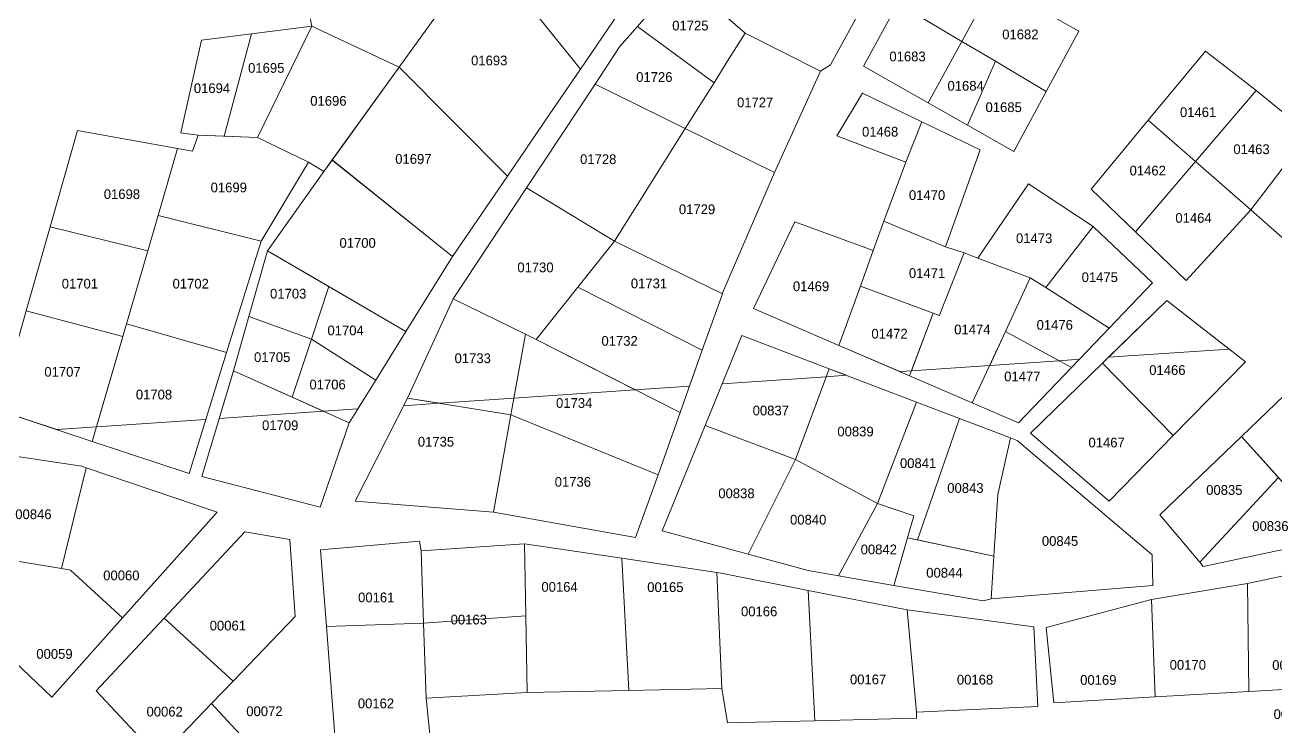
# Model space of a CAD drawing. Header units: metres. Extents: x 245225 to 248406, y 1633796 to 1637634.
# Drawn here: x 247126 to 247318.2, y 1636206.3 to 1636314.2 of the extents above; entities that cross this region are included whole.
import ezdxf
from ezdxf.enums import TextEntityAlignment as Align

# ---------------------------------------------------------------- set-up
doc = ezdxf.new("R2010")
doc.units = ezdxf.units.M
doc.header["$MEASUREMENT"] = 0
doc.layers.add('historique_numero_parcelle', color=7, linetype='Continuous')
doc.layers.add('LIMITES_PARCELLES', color=7, linetype='Continuous', lineweight=0, true_color=0xffffff)
doc.styles.add('Style-FANCY', font='FANCY.shx')

msp = doc.modelspace()

# ---------------------------------------------------------------- linework, layer by layer
at = {"layer": 'limites_parcelles', "flags": 128}
for points in [[(247196.538, 1636325.786), (247189.743, 1636316.374), (247183.494, 1636307.717), (247170.095, 1636313.991), (247169.142, 1636318.436), (247179.571, 1636322.463), (247190.764, 1636326.787), (247194.55, 1636328.249), (247196.538, 1636325.786)], [(247206.565, 1636300.401), (247200.126, 1636290.963), (247183.494, 1636307.717), (247189.743, 1636316.374), (247196.538, 1636325.786), (247211.358, 1636307.428), (247206.565, 1636300.401)], [(247274.589, 1636320.156), (247269.957, 1636311.67), (247266.683, 1636313.607), (247260.113, 1636317.493), (247264.824, 1636326.649), (247274.589, 1636320.156)], [(247235.993, 1636324.621), (247241.154, 1636321.005), (247242.469, 1636323.145), (247253.873, 1636315.573), (247251.876, 1636311.897), (247249.786, 1636308.05), (247248.253, 1636307.085), (247236.664, 1636312.959), (247229.607, 1636319.112), (247231.394, 1636320.419), (247235.993, 1636324.621)], [(247236.664, 1636312.959), (247233.914, 1636308.575), (247231.875, 1636305.325), (247220.102, 1636313.958), (247226.742, 1636321.611), (247236.664, 1636312.959)], [(247282.939, 1636303.991), (247275.117, 1636308.618), (247269.957, 1636311.67), (247274.589, 1636320.156), (247274.857, 1636320.645), (247287.954, 1636313.263), (247282.939, 1636303.991)], [(247266.683, 1636313.607), (247269.957, 1636311.67), (247264.801, 1636302.226), (247254.854, 1636307.866), (247260.113, 1636317.493), (247266.683, 1636313.607)], [(247183.494, 1636307.717), (247173.188, 1636293.442), (247171.92, 1636291.686), (247169.539, 1636293.115), (247161.712, 1636296.894), (247170.095, 1636313.991), (247183.494, 1636307.717)], [(247231.875, 1636305.325), (247227.45, 1636298.273), (247213.59, 1636305.078), (247217.376, 1636310.816), (247220.102, 1636313.958), (247231.875, 1636305.325)], [(247156.584, 1636297.091), (247152.632, 1636297.243), (247149.933, 1636297.639), (247153.108, 1636311.848), (247160.783, 1636312.816), (247156.584, 1636297.091)], [(247248.253, 1636307.085), (247241.188, 1636291.528), (247227.45, 1636298.273), (247231.875, 1636305.325), (247233.914, 1636308.575), (247236.664, 1636312.959), (247248.253, 1636307.085)], [(247323.325, 1636297.511), (247314.359, 1636285.804), (247305.876, 1636293.21), (247315.206, 1636304.113), (247323.143, 1636297.657), (247323.325, 1636297.511)], [(247241.188, 1636291.528), (247233.251, 1636273.113), (247233.164, 1636272.869), (247216.582, 1636280.952), (247227.45, 1636298.273), (247241.188, 1636291.528)], [(247267.462, 1636280.119), (247257.994, 1636284.036), (247261.35, 1636293.133), (247263.814, 1636299.31), (247272.793, 1636294.985), (247267.462, 1636280.119)], [(247149.437, 1636295.198), (247146.443, 1636284.91), (247144.865, 1636279.489), (247129.844, 1636283.153), (247134.058, 1636297.957), (247149.437, 1636295.198)], [(247161.712, 1636296.894), (247169.539, 1636293.115), (247162.316, 1636280.971), (247146.443, 1636284.91), (247149.437, 1636295.198), (247151.759, 1636294.782), (247152.632, 1636297.243), (247161.712, 1636296.894)], [(247191.685, 1636278.589), (247184.534, 1636267.076), (247163.268, 1636279.463), (247171.92, 1636291.686), (247173.188, 1636293.442), (247191.685, 1636278.589)], [(247216.582, 1636280.952), (247210.933, 1636273.875), (247204.544, 1636265.871), (247202.894, 1636266.676), (247191.817, 1636272.081), (247203.087, 1636289.161), (247216.582, 1636280.952)], [(247290.123, 1636283.211), (247282.879, 1636273.82), (247280.479, 1636275.356), (247272.43, 1636278.375), (247280.201, 1636289.76), (247290.123, 1636283.211)], [(247162.316, 1636280.971), (247156.989, 1636263.849), (247141.599, 1636268.265), (247144.865, 1636279.489), (247146.443, 1636284.91), (247162.316, 1636280.971)], [(247144.865, 1636279.489), (247141.599, 1636268.265), (247141.027, 1636266.299), (247126.177, 1636270.27), (247129.844, 1636283.153), (247144.865, 1636279.489)], [(247256.323, 1636279.507), (247254.364, 1636274.069), (247251.081, 1636264.953), (247237.934, 1636270.643), (247244.284, 1636283.939), (247256.323, 1636279.507)], [(247267.462, 1636280.119), (247270.319, 1636279.166), (247267.06, 1636270.927), (247266.509, 1636269.535), (247265.546, 1636269.895), (247254.364, 1636274.069), (247256.323, 1636279.507), (247257.994, 1636284.036), (247267.462, 1636280.119)], [(247280.479, 1636275.356), (247276.669, 1636267.101), (247271.569, 1636256.115), (247261.934, 1636260.271), (247265.546, 1636269.895), (247266.509, 1636269.535), (247267.06, 1636270.927), (247270.319, 1636279.166), (247272.43, 1636278.375), (247280.479, 1636275.356)], [(247282.879, 1636273.82), (247292.602, 1636267.598), (247286.821, 1636261.556), (247276.669, 1636267.101), (247280.479, 1636275.356), (247282.879, 1636273.82)], [(247265.546, 1636269.895), (247261.934, 1636260.271), (247251.229, 1636264.889), (247251.081, 1636264.953), (247254.364, 1636274.069), (247265.546, 1636269.895)], [(247156.989, 1636263.849), (247151.203, 1636245.252), (247136.34, 1636250.193), (247141.027, 1636266.299), (247141.599, 1636268.265), (247156.989, 1636263.849)], [(247223.27, 1636245.059), (247200.679, 1636254.262), (247202.894, 1636266.676), (247204.544, 1636265.871), (247226.667, 1636254.608), (247223.27, 1636245.059)], [(247269.591, 1636253.726), (247263.126, 1636235.063), (247261.615, 1636235.387), (247262.587, 1636238.738), (247256.978, 1636240.643), (247263.009, 1636256.236), (247269.591, 1636253.726)], [(247263.126, 1636235.063), (247269.591, 1636253.726), (247277.442, 1636250.733), (247275.499, 1636242.019), (247274.876, 1636232.537), (247263.126, 1636235.063)], [(247274.447, 1636225.995), (247274.876, 1636232.537), (247275.499, 1636242.019), (247277.442, 1636250.733), (247278.481, 1636250.337), (247299.185, 1636232.742), (247299.317, 1636228.045), (247274.447, 1636225.995)], [(247135.394, 1636246.139), (247131.622, 1636230.643), (247122.575, 1636232.16), (247118.686, 1636233.35), (247122.02, 1636248.273), (247134.72, 1636246.368), (247135.394, 1636246.139)], [(247256.978, 1636240.643), (247251.003, 1636229.546), (247246.335, 1636230.36), (247237.118, 1636232.862), (247244.384, 1636247.416), (247256.978, 1636240.643)], [(247140.99, 1636223.052), (247132.974, 1636230.417), (247131.622, 1636230.643), (247135.394, 1636246.139), (247155.516, 1636239.303), (247140.99, 1636223.052)], [(247261.615, 1636235.387), (247259.491, 1636228.065), (247251.003, 1636229.546), (247256.978, 1636240.643), (247262.587, 1636238.738), (247261.615, 1636235.387)], [(247157.986, 1636213.356), (247147.393, 1636223.016), (247159.802, 1636236.287), (247166.708, 1636235.096), (247167.502, 1636223.27), (247157.986, 1636213.356)], [(247186.869, 1636233.35), (247187.259, 1636222.25), (247172.309, 1636221.733), (247171.391, 1636233.509), (247186.631, 1636234.858), (247186.869, 1636233.35)], [(247274.876, 1636232.537), (247274.447, 1636225.995), (247273.256, 1636225.664), (247259.491, 1636228.065), (247261.615, 1636235.387), (247274.876, 1636232.537)], [(247217.728, 1636232.22), (247218.762, 1636211.929), (247210.92, 1636211.76), (247203.141, 1636211.601), (247202.937, 1636223.37), (247202.744, 1636234.461), (247217.728, 1636232.22)], [(247131.622, 1636230.643), (247132.974, 1636230.417), (247140.99, 1636223.052), (247130.116, 1636210.887), (247119.797, 1636220.73), (247122.575, 1636232.16), (247131.622, 1636230.643)], [(247246.363, 1636227.299), (247247.344, 1636207.248), (247233.939, 1636206.918), (247233.066, 1636212.236), (247232.323, 1636230.036), (247232.986, 1636229.937), (247246.363, 1636227.299)], [(247261.561, 1636224.301), (247262.99, 1636208.585), (247262.99, 1636207.633), (247247.344, 1636207.248), (247246.363, 1636227.299), (247261.561, 1636224.301)], [(247157.986, 1636213.356), (247154.682, 1636209.913), (247146.626, 1636201.521), (247136.942, 1636211.84), (247147.393, 1636223.016), (247157.986, 1636213.356)], [(247187.663, 1636210.728), (247188.377, 1636203.664), (247173.772, 1636202.95), (247172.309, 1636221.733), (247187.259, 1636222.25), (247187.663, 1636210.728)], [(247154.642, 1636189.02), (247144.359, 1636199.2), (247146.626, 1636201.521), (247154.682, 1636209.913), (247164.089, 1636199.695), (247154.642, 1636189.02)]]:
    msp.add_lwpolyline(points, close=True, dxfattribs=at)
at = {"layer": 'limites_parcelles', "color": 0, "flags": 128}
for points in [[(247196.538117, 1636325.786239), (247189.74309, 1636316.373957), (247183.493566, 1636307.717289), (247170.094679, 1636313.990753), (247169.142177, 1636318.435762), (247179.570654, 1636322.463421), (247190.764116, 1636326.78653), (247194.550169, 1636328.24877), (247196.538117, 1636325.786239)], [(247235.992551, 1636324.620656), (247241.153675, 1636321.005303), (247242.469278, 1636323.14481), (247253.872555, 1636315.572673), (247251.87559, 1636311.897195), (247249.785568, 1636308.050444), (247248.252752, 1636307.085114), (247236.663979, 1636312.958876), (247229.607119, 1636319.112457), (247231.393642, 1636320.418921), (247235.992551, 1636324.620656)], [(247236.663979, 1636312.958876), (247233.913515, 1636308.575065), (247231.874563, 1636305.325294), (247220.102288, 1636313.958122), (247226.742084, 1636321.610768), (247236.663979, 1636312.958876)], [(247282.939098, 1636303.990593), (247275.116814, 1636308.617851), (247269.9567, 1636311.670307), (247274.589353, 1636320.155649), (247274.856659, 1636320.645257), (247287.95356, 1636313.263368), (247282.939098, 1636303.990593)], [(247183.493566, 1636307.717289), (247173.187931, 1636293.44221), (247171.920307, 1636291.686333), (247169.539053, 1636293.115086), (247161.712155, 1636296.894314), (247170.094679, 1636313.990753), (247183.493566, 1636307.717289)], [(247231.874563, 1636305.325294), (247227.449829, 1636298.272959), (247213.589826, 1636305.077975), (247217.375815, 1636310.815746), (247220.102288, 1636313.958122), (247231.874563, 1636305.325294)], [(247248.252752, 1636307.085114), (247241.188363, 1636291.527583), (247227.449829, 1636298.272959), (247231.874563, 1636305.325294), (247233.913515, 1636308.575065), (247236.663979, 1636312.958876), (247248.252752, 1636307.085114)], [(247267.461915, 1636280.118594), (247257.99355, 1636284.036139), (247261.349653, 1636293.132945), (247263.814458, 1636299.310416), (247272.792905, 1636294.985032), (247267.461915, 1636280.118594)], [(247149.43703, 1636295.198464), (247146.443042, 1636284.91041), (247144.865192, 1636279.488542), (247129.844254, 1636283.152883), (247134.058357, 1636297.956971), (247149.43703, 1636295.198464)], [(247290.123148, 1636283.211051), (247282.879016, 1636273.820357), (247280.479441, 1636275.356085), (247272.430293, 1636278.374516), (247280.201253, 1636289.759501), (247290.123148, 1636283.211051)], [(247162.315913, 1636280.970687), (247156.98904, 1636263.848594), (247141.59906, 1636268.265337), (247144.865192, 1636279.488542), (247146.443042, 1636284.91041), (247162.315913, 1636280.970687)], [(247144.865192, 1636279.488542), (247141.59906, 1636268.265337), (247141.026939, 1636266.299394), (247126.176954, 1636270.269706), (247129.844254, 1636283.152883), (247144.865192, 1636279.488542)], [(247267.461915, 1636280.118594), (247270.319421, 1636279.166093), (247267.060016, 1636270.92704), (247266.509413, 1636269.53524), (247265.545864, 1636269.894965), (247254.364106, 1636274.069488), (247256.32256, 1636279.506877), (247257.99355, 1636284.036139), (247267.461915, 1636280.118594)], [(247262.220011, 1636261.033191), (247274.236184, 1636261.859739), (247276.669433, 1636267.101068), (247280.479441, 1636275.356085), (247272.430293, 1636278.374516), (247270.319421, 1636279.166093), (247267.060016, 1636270.92704), (247266.509413, 1636269.53524), (247265.545864, 1636269.894965), (247262.220011, 1636261.033191)], [(247284.918661, 1636262.594546), (247288.018798, 1636262.807793), (247292.602198, 1636267.59752), (247282.879016, 1636273.820357), (247280.479441, 1636275.356085), (247276.669433, 1636267.101068), (247284.918661, 1636262.594546)], [(247219.780226, 1636258.113918), (247228.118561, 1636258.687481), (247230.079704, 1636264.19957), (247210.93342, 1636273.875242), (247204.543873, 1636265.870753), (247219.780226, 1636258.113918)], [(247260.450134, 1636260.911448), (247262.220011, 1636261.033191), (247265.545864, 1636269.894965), (247254.364106, 1636274.069488), (247251.080515, 1636264.953026), (247251.22932, 1636264.888618), (247260.450134, 1636260.911448)], [(247189.676782, 1636256.043216), (247201.137265, 1636256.831539), (247202.894108, 1636266.675736), (247191.817014, 1636272.080669), (247184.752625, 1636256.840638), (247189.676782, 1636256.043216)], [(247130.902962, 1636252.000386), (247136.987499, 1636252.418919), (247141.026939, 1636266.299394), (247126.176954, 1636270.269706), (247121.834582, 1636255.01501), (247130.902962, 1636252.000386)], [(247136.987499, 1636252.418919), (247153.792777, 1636253.57489), (247156.98904, 1636263.848594), (247141.59906, 1636268.265337), (247141.026939, 1636266.299394), (247136.987499, 1636252.418919)], [(247171.848169, 1636254.816853), (247177.145469, 1636255.181234), (247179.896435, 1636259.610289), (247170.015389, 1636265.901424), (247167.069276, 1636256.971621), (247171.848169, 1636254.816853)]]:
    msp.add_lwpolyline(points, close=True, dxfattribs=at)
at = {"layer": 'limites_parcelles'}
for points in [[(247204.764, 1636315.597), (247211.064, 1636323.39), (247217.244, 1636316.055), (247211.358, 1636307.428)], [(247156.584, 1636297.091), (247160.783, 1636312.816), (247170.095, 1636313.991), (247161.712, 1636296.894)], [(247275.117, 1636308.618), (247270.815, 1636298.816), (247264.801, 1636302.226), (247269.957, 1636311.67)], [(247315.206, 1636304.113), (247305.876, 1636293.21), (247298.594, 1636299.567), (247307.374, 1636310.146)], [(247270.815, 1636298.816), (247275.117, 1636308.618), (247282.939, 1636303.991), (247277.952, 1636294.769)], [(247200.126, 1636290.963), (247191.685, 1636278.589), (247173.188, 1636293.442), (247183.494, 1636307.717)], [(247227.45, 1636298.273), (247216.582, 1636280.952), (247203.087, 1636289.161), (247213.59, 1636305.078)], [(247263.814, 1636299.31), (247261.35, 1636293.133), (247250.766, 1636297.168), (247254.669, 1636303.716)], [(247305.876, 1636293.21), (247296.629, 1636282.403), (247289.806, 1636288.979), (247298.594, 1636299.567)], [(247314.359, 1636285.804), (247323.325, 1636297.511), (247336.161, 1636287.18), (247325.366, 1636276.067)], [(247314.359, 1636285.804), (247304.411, 1636274.903), (247296.629, 1636282.403), (247305.876, 1636293.21)], [(247292.602, 1636267.598), (247282.879, 1636273.82), (247290.123, 1636283.211), (247299.251, 1636274.546)], [(247233.164, 1636272.869), (247230.08, 1636264.2), (247210.933, 1636273.875), (247216.582, 1636280.952)], [(247170.015, 1636265.901), (247160.396, 1636269.364), (247163.268, 1636279.463), (247172.681, 1636273.98)], [(247179.896, 1636259.61), (247170.015, 1636265.901), (247172.681, 1636273.98), (247184.534, 1636267.076)], [(247230.08, 1636264.2), (247226.667, 1636254.608), (247204.544, 1636265.871), (247210.933, 1636273.875)], [(247202.894, 1636266.676), (247200.679, 1636254.262), (247184.753, 1636256.841), (247191.817, 1636272.081)], [(247302.421, 1636251.078), (247291.591, 1636262.24), (247301.434, 1636271.834), (247313.539, 1636262.441)], [(247141.027, 1636266.299), (247136.34, 1636250.193), (247121.835, 1636255.015), (247126.177, 1636270.27)], [(247170.015, 1636265.901), (247167.069, 1636256.972), (247158.03, 1636261.048), (247160.396, 1636269.364)], [(247179.896, 1636259.61), (247175.81, 1636253.031), (247167.069, 1636256.972), (247170.015, 1636265.901)], [(247249.587, 1636261.352), (247244.384, 1636247.416), (247230.499, 1636252.614), (247236.148, 1636266.476)], [(247286.821, 1636261.556), (247278.68, 1636253.048), (247271.569, 1636256.115), (247276.669, 1636267.101)], [(247302.421, 1636251.078), (247292.571, 1636241.01), (247280.532, 1636251.461), (247291.591, 1636262.24)], [(247175.81, 1636253.031), (247171.365, 1636240.092), (247153.188, 1636244.776), (247158.03, 1636261.048)], [(247263.009, 1636256.236), (247256.978, 1636240.643), (247244.384, 1636247.416), (247249.587, 1636261.352)], [(247334.292, 1636244.244), (247327.075, 1636235.216), (247312.947, 1636250.956), (247320.888, 1636258.567)], [(247200.679, 1636254.262), (247198.008, 1636239.299), (247176.76, 1636240.987), (247184.753, 1636256.841)], [(247223.27, 1636245.059), (247219.836, 1636235.409), (247198.008, 1636239.299), (247200.679, 1636254.262)], [(247244.384, 1636247.416), (247237.118, 1636232.862), (247223.911, 1636236.446), (247230.499, 1636252.614)], [(247318.607, 1636244.651), (247306.524, 1636231.616), (247300.389, 1636238.92), (247312.947, 1636250.956)], [(247306.524, 1636231.616), (247318.607, 1636244.651), (247327.075, 1636235.216), (247307.057, 1636230.982)], [(247202.937, 1636223.37), (247187.259, 1636222.25), (247186.869, 1636233.35), (247202.744, 1636234.461)], [(247232.323, 1636230.036), (247233.066, 1636212.236), (247218.762, 1636211.929), (247217.728, 1636232.22)], [(247330.246, 1636212.69), (247314.083, 1636211.757), (247313.83, 1636228.336), (247328.752, 1636231.511)], [(247314.083, 1636211.757), (247299.668, 1636210.926), (247299.119, 1636225.902), (247313.83, 1636228.336)], [(247299.668, 1636210.926), (247284.091, 1636210.027), (247282.926, 1636221.563), (247299.119, 1636225.902)], [(247203.141, 1636211.601), (247187.663, 1636210.728), (247187.259, 1636222.25), (247202.937, 1636223.37)], [(247262.99, 1636208.585), (247261.561, 1636224.301), (247281.008, 1636221.682), (247281.643, 1636209.458)]]:
    msp.add_3dface(points, dxfattribs=at)
at = {"layer": 'limites_parcelles', "color": 0}
for points in [[(247204.764075, 1636315.596503), (247211.063629, 1636323.390437), (247217.243523, 1636316.054507), (247211.358419, 1636307.427894)], [(247156.583903, 1636297.091017), (247160.782841, 1636312.815895), (247170.094679, 1636313.990753), (247161.712155, 1636296.894314)], [(247275.116814, 1636308.617851), (247270.815067, 1636298.815835), (247264.800558, 1636302.226123), (247269.9567, 1636311.670307)], [(247315.205698, 1636304.113176), (247305.876167, 1636293.209613), (247298.593845, 1636299.567168), (247307.374016, 1636310.145688)], [(247270.815067, 1636298.815835), (247275.116814, 1636308.617851), (247282.939098, 1636303.990593), (247277.95229, 1636294.768956)], [(247200.125737, 1636290.962596), (247191.684722, 1636278.589432), (247173.187931, 1636293.44221), (247183.493566, 1636307.717289)], [(247227.449829, 1636298.272959), (247216.582438, 1636280.952034), (247203.087292, 1636289.161091), (247213.589826, 1636305.077975)], [(247263.814458, 1636299.310416), (247261.349653, 1636293.132945), (247250.766299, 1636297.167849), (247254.66891, 1636303.7163)], [(247305.876167, 1636293.209613), (247296.629253, 1636282.402606), (247289.805647, 1636288.978979), (247298.593845, 1636299.567168)], [(247314.35903, 1636285.803972), (247323.324694, 1636297.51126), (247336.16074, 1636287.179809), (247325.365719, 1636276.067286)], [(247314.35903, 1636285.803972), (247304.410677, 1636274.903117), (247296.629253, 1636282.402606), (247305.876167, 1636293.209613)], [(247292.602198, 1636267.59752), (247282.879016, 1636273.820357), (247290.123148, 1636283.211051), (247299.251291, 1636274.545929)], [(247233.164226, 1636272.869085), (247230.079704, 1636264.19957), (247210.93342, 1636273.875242), (247216.582438, 1636280.952034)], [(247170.015389, 1636265.901424), (247160.395553, 1636269.364014), (247163.268415, 1636279.462559), (247172.680752, 1636273.980265)], [(247179.896435, 1636259.610289), (247170.015389, 1636265.901424), (247172.680752, 1636273.980265), (247184.53376, 1636267.076383)], [(247292.488985, 1636263.11528), (247311.02681, 1636264.390427), (247301.434108, 1636271.833945)], [(247170.015389, 1636265.901424), (247167.069276, 1636256.971621), (247158.029655, 1636261.047522), (247160.395553, 1636269.364014)], [(247201.137265, 1636256.831539), (247219.780226, 1636258.113918), (247204.543873, 1636265.870753), (247202.894108, 1636266.675736)], [(247233.114283, 1636259.031118), (247249.1317, 1636260.132896), (247249.587063, 1636261.352494), (247236.14804, 1636266.476121)], [(247274.236184, 1636261.859739), (247284.918661, 1636262.594546), (247276.669433, 1636267.101068)], [(247155.848161, 1636253.716272), (247171.848169, 1636254.816853), (247158.029655, 1636261.047522)], [(247249.1317, 1636260.132896), (247252.227463, 1636260.345841), (247249.587063, 1636261.352494)], [(247184.159244, 1636255.663685), (247189.676782, 1636256.043216), (247184.752625, 1636256.840638)]]:
    msp.add_3dface(points, dxfattribs=at)

# ---------------------------------------------------------------- texts
at = {"layer": 'historique_numero_parcelle', "style": 'Style-FANCY'}
for s, p in [('01725', (247228.24505, 1636314.100585)), ('01682', (247278.9531, 1636312.747749)), ('01683', (247261.613025, 1636309.359686)), ('01695', (247163.074237, 1636307.595275)), ('01693', (247197.33769, 1636308.737201)), ('01726', (247222.704434, 1636306.195107)), ('01694', (247154.731904, 1636304.477504)), ('01684', (247270.539572, 1636304.84227)), ('01696', (247172.622691, 1636302.533087)), ('01727', (247238.197638, 1636302.293701)), ('01685', (247276.388, 1636301.556876)), ('01461', (247306.262547, 1636300.789096)), ('01468', (247257.404723, 1636297.789708)), ('01697', (247185.682714, 1636293.607208)), ('01463', (247314.470867, 1636295.098325)), ('01728', (247214.085699, 1636293.566874)), ('01462', (247298.523274, 1636291.812931)), ('01698', (247140.89607, 1636288.191442)), ('01699', (247157.312709, 1636289.218128)), ('01470', (247264.616318, 1636288.050862)), ('01729', (247229.27109, 1636285.866733)), ('01464', (247305.558977, 1636284.538131)), ('01700', (247177.11528, 1636280.696637)), ('01473', (247281.069602, 1636281.414073)), ('01730', (247204.440923, 1636276.934568)), ('01701', (247134.432018, 1636274.433856)), ('01702', (247151.464281, 1636274.433856)), ('01731', (247221.883602, 1636274.470523)), ('01471', (247264.616318, 1636276.060641)), ('01475', (247291.154109, 1636275.429963)), ('01703', (247166.444465, 1636272.893827)), ('01469', (247246.792538, 1636274.029271)), ('01704', (247175.268408, 1636267.247057)), ('01472', (247258.848508, 1636266.747137)), ('01474', (247271.571403, 1636267.392482)), ('01476', (247284.235668, 1636268.096495)), ('01732', (247217.369027, 1636265.641027)), ('01705', (247163.981969, 1636263.140314)), ('01733', (247194.796147, 1636262.971645)), ('01466', (247301.542763, 1636261.155367)), ('01707', (247131.764314, 1636260.881606)), ('01477', (247279.252045, 1636260.176349)), ('01708', (247145.821061, 1636257.390875)), ('01706', (247172.4981, 1636258.930904)), ('01734', (247210.391955, 1636256.092851)), ('00837', (247240.603752, 1636254.939156)), ('01709', (247165.213217, 1636252.668122)), ('00839', (247253.619802, 1636251.71243)), ('01735', (247189.152928, 1636250.138075)), ('01467', (247292.2058, 1636250.015829)), ('00841', (247263.235262, 1636246.843007)), ('01736', (247210.186747, 1636243.977962)), ('00838', (247235.326975, 1636242.208255)), ('00843', (247270.505488, 1636243.029604)), ('00835', (247310.294768, 1636242.725265)), ('00846', (247127.298709, 1636238.99528)), ('00840', (247246.349576, 1636238.160181)), ('00836', (247317.374443, 1636237.181163)), ('00845', (247285.04594, 1636234.882121)), ('00842', (247257.196284, 1636233.584097)), ('00060', (247140.80643, 1636229.595629)), ('00844', (247267.280791, 1636230.005364)), ('00164', (247208.143055, 1636227.828165)), ('00165', (247224.405283, 1636227.790614)), ('00161', (247179.973667, 1636226.213479)), ('00163', (247194.195375, 1636222.807007)), ('00166', (247238.814809, 1636224.061934)), ('00061', (247157.170679, 1636221.879074)), ('00059', (247130.527792, 1636217.525303)), ('00170', (247304.683364, 1636215.847132)), ('00171', (247320.442637, 1636215.810742)), ('00167', (247255.555945, 1636213.608948)), ('00168', (247271.985825, 1636213.57101)), ('00169', (247290.930483, 1636213.527265)), ('00162', (247179.936045, 1636209.920179)), ('00062', (247147.464188, 1636208.655611)), ('00072', (247162.792577, 1636208.716201)), ('00174', (247320.651563, 1636208.271708))]:
    msp.add_text(s, height=1.499994, dxfattribs=at).set_placement(p, align=Align.MIDDLE_CENTER)

doc.saveas('drawing.dxf')
